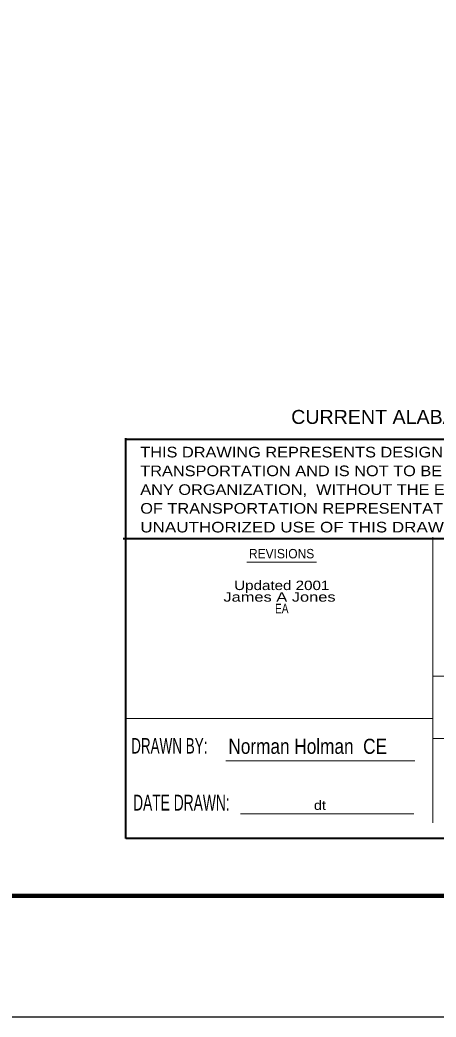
# Model space of a CAD drawing. Extents: x -7.2 to 22.3, y -5 to 5.8.
# Drawn here: x 1.505 to 3.328, y -4.871 to -0.5 of the extents above; entities that cross this region are included whole.
import ezdxf
from ezdxf.enums import TextEntityAlignment as Align

# ---------------------------------------------------------------- set-up
doc = ezdxf.new("R2010")
doc.units = 0
doc.header["$LTSCALE"] = 0.027
doc.layers.add('1', color=7, linetype='Continuous', lineweight=13)
doc.layers.add('3', color=7, linetype='Continuous', lineweight=13)

msp = doc.modelspace()

# ---------------------------------------------------------------- linework, layer by layer
at = {"layer": '1', "lineweight": 40}
msp.add_line((1.96742, -2.33261), (1.96742, -4.0883), dxfattribs=at)
at = {"layer": '1'}
for p, q in [((2.50005, -2.87671), (2.80459, -2.87671)), ((3.31312, -3.377), (5.91361, -3.377)), ((2.40754, -3.74789), (3.23598, -3.74789)), ((2.47139, -3.98054), (3.23048, -3.98054))]:
    msp.add_line(p, q, dxfattribs=at)
at = {"layer": '1', "lineweight": 25}
msp.add_lwpolyline([(6.58439, 5.75421), (6.58439, -4.87079), (-7.16561, -4.87079), (-7.16561, 5.75421)], close=True, dxfattribs=at)
at = {"layer": '1', "lineweight": 106}
msp.add_lwpolyline([(-7.01184, -4.33875), (6.39292, -4.33875), (6.39292, 5.2724), (-7.01184, 5.2724)], close=True, dxfattribs=at)
at = {"layer": '3', "lineweight": 40}
for p, q in [((5.91361, -2.33858), (1.96438, -2.33858)), ((5.9065, -2.77508), (1.95737, -2.77508)), ((5.91893, -4.08861), (1.9697, -4.08861))]:
    msp.add_line(p, q, dxfattribs=at)
at = {"layer": '3'}
for p, q in [((3.31492, -4.01907), (3.31397, -2.76763)), ((1.96438, -3.56235), (3.31312, -3.56235)), ((1.96438, -3.56235), (3.31312, -3.56235)), ((3.31312, -3.64959), (5.91361, -3.64959))]:
    msp.add_line(p, q, dxfattribs=at)

# ---------------------------------------------------------------- texts
at = {"layer": '1'}
for s, height, width, p in [('CURRENT ALABAMA DEPARTMENT OF TRANSPORTATION', 0.06119, 1.05, (3.90616, -2.27076)), ('Updated 2001', 0.04134, 1.2, (2.65245, -2.9991)), ('James A Jones ', 0.04134, 1.3, (2.65245, -3.04991)), ('EA', 0.04134, 0.8, (2.65245, -3.10072)), ('Norman Holman  CE', 0.06626, 0.85, (2.76606, -3.71701))]:
    msp.add_text(s, height=height, dxfattribs=dict(at, width=width)).set_placement(p, align=Align.CENTER)
for s, height, width, p in [('THIS DRAWING REPRESENTS DESIGNS PREPARED FOR USE BY THE ALABAMA DEPARTMENT OF', 0.04648, 1.15, (2.03251, -2.41767)), ('TRANSPORTATION AND IS NOT TO BE COPIED,  REPRODUCED,  ALTERED,  OR USED BY ANYONE,  OR', 0.04648, 1.15, (2.03251, -2.49987)), ('ANY ORGANIZATION,  WITHOUT THE EXPRESSED WRITTEN CONSENT OF THE ALABAMA DEPARTMENT', 0.04648, 1.15, (2.03251, -2.58199)), ('OF TRANSPORTATION REPRESENTATIVE AUTHORIZED TO APPROVE THIS USE.   ANYONE MAKING', 0.04648, 1.15, (2.03251, -2.66419)), ('UNAUTHORIZED USE OF THIS DRAWING MAY BE PROSECUTED TO THE FULLEST EXTENT OF THE LAW.', 0.04648, 1.2, (2.03251, -2.7465)), ('DRAWN BY:', 0.06786, 0.65, (1.99256, -3.7158)), ('DATE DRAWN:', 0.06953, 0.65, (2.0011, -3.96574)), ('dt', 0.04081, 1.15, (2.7933, -3.96273))]:
    msp.add_text(s, height=height, dxfattribs=dict(at, width=width)).set_placement(p)
at = {"layer": '3', "width": 0.95}
msp.add_text('REVISIONS', height=0.04134, dxfattribs=at).set_placement((2.65165, -2.86021), align=Align.CENTER)

doc.saveas('drawing.dxf')
